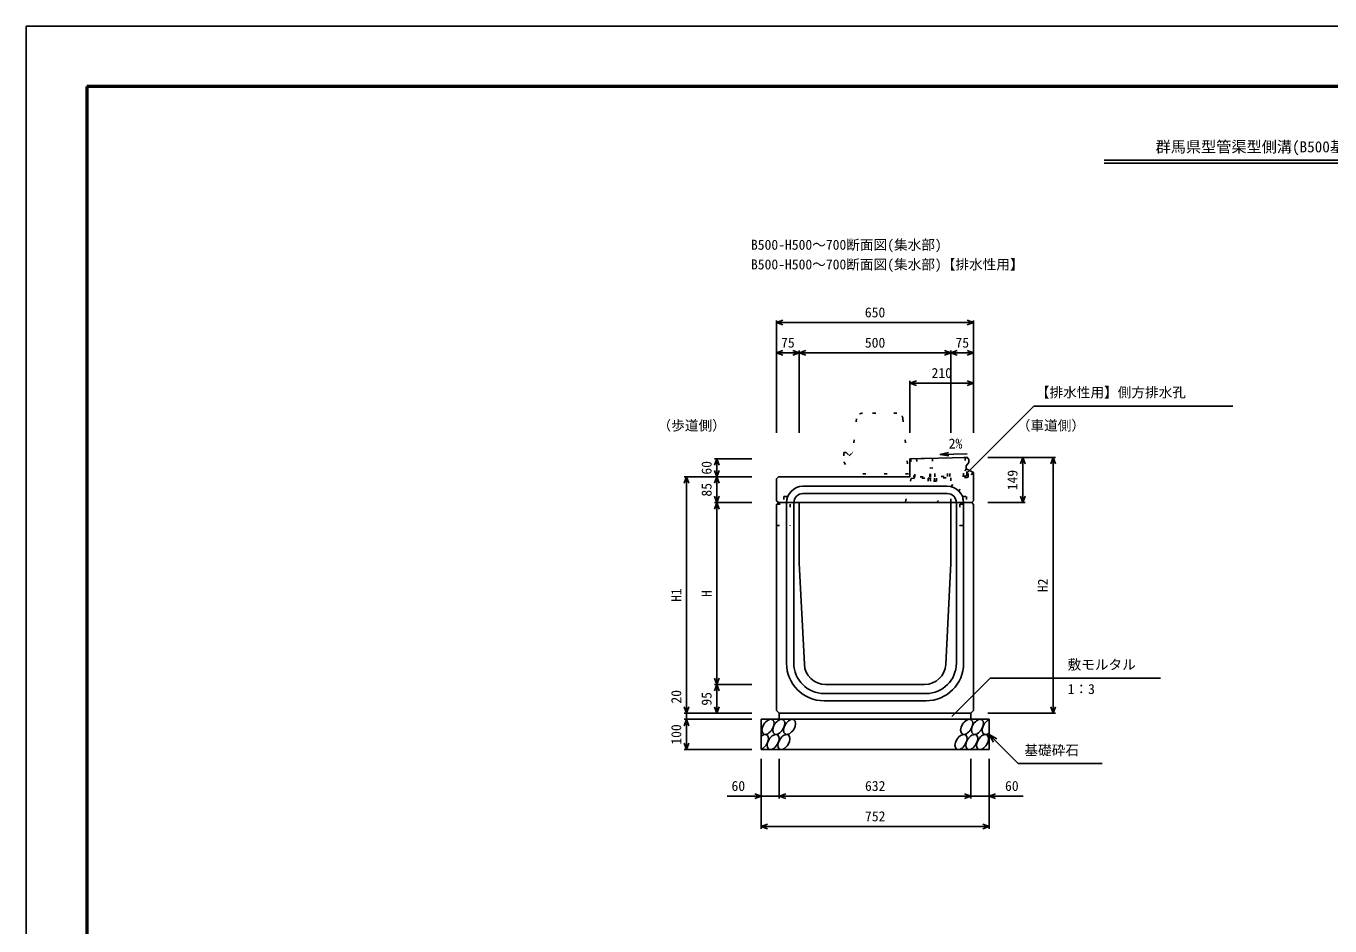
# Model space of a CAD drawing. Units: millimetres, scale not verified. Extents: x 4220 to 29420, y 5940 to 17820.
# Drawn here: x 4220 to 8520, y 8910 to 11880 of the extents above; entities that cross this region are included whole.
import ezdxf
from ezdxf.enums import TextEntityAlignment as Align

# ---------------------------------------------------------------- set-up
doc = ezdxf.new("R2010")
doc.units = ezdxf.units.MM
doc.header["$LTSCALE"] = 40
doc.linetypes.add('DOTTED', pattern=[1.75, 0.25, -1.5])
for name, color, linetype, lineweight in [('Defpoints_3', 5, 'Continuous', 25), ('DIM', 7, 'Continuous', 25), ('HATCH', 6, 'Continuous', 25), ('OUTLINE', 3, 'Continuous', 25), ('OUTLINE2', 4, 'Continuous', 25), ('TXT', 7, 'Continuous', 25), ('WAKU', 3, 'Continuous', 50)]:
    doc.layers.add(name, color=color, linetype=linetype, lineweight=lineweight)
doc.styles.add('ＭＳ ゴシック', font='')
doc.styles.get('ＭＳ ゴシック').set_extended_font_data('MS Gothic')

msp = doc.modelspace()

# ---------------------------------------------------------------- linework, layer by layer
at = {"layer": 'Defpoints_3'}
for p, q in [((12620, 11880), (4220, 11880)), ((4220, 11880), (4220, 5940))]:
    msp.add_line(p, q, dxfattribs=at)
at = {"layer": 'DIM'}
for p, q in [((6695, 10901.2), (6716.14, 10908.89)), ((6695, 10908.7), (6695, 10537.06)), ((7345, 10901.2), (6695, 10901.2)), ((6716.14, 10893.5), (6695, 10901.2)), ((7323.86, 10908.89), (7345, 10901.2)), ((7345, 10901.2), (7323.86, 10893.5)), ((7345, 10908.7), (7345, 10537.06)), ((6716.14, 10808.89), (6695, 10801.2)), ((6770, 10801.2), (6695, 10801.2)), ((6695, 10801.2), (6716.14, 10793.5)), ((6748.86, 10808.89), (6770, 10801.2)), ((6770, 10801.2), (6748.86, 10793.5)), ((6770, 10801.2), (6791.14, 10808.89)), ((6770, 10808.7), (6770, 10537.06)), ((6770, 10801.2), (7270, 10801.2)), ((6791.14, 10793.5), (6770, 10801.2)), ((7248.86, 10808.89), (7270, 10801.2)), ((7270, 10801.2), (7248.86, 10793.5)), ((7291.14, 10808.89), (7270, 10801.2)), ((7270, 10808.7), (7270, 10537.06)), ((7270, 10801.2), (7345, 10801.2)), ((7270, 10801.2), (7291.14, 10793.5)), ((7323.86, 10808.89), (7345, 10801.2)), ((7345, 10801.2), (7323.86, 10793.5)), ((7156.14, 10708.89), (7135, 10701.2)), ((7135, 10708.7), (7135, 10537.06)), ((7323.86, 10708.89), (7345, 10701.2)), ((7345, 10701.2), (7135, 10701.2)), ((7135, 10701.2), (7156.14, 10693.5)), ((7345, 10701.2), (7323.86, 10693.5)), ((7321.83, 10403.76), (7543.97, 10625.9)), ((7543.97, 10625.9), (8199.87, 10625.9)), ((6490.3, 10430.91), (6498, 10452.06)), ((6490.5, 10452.06), (6613, 10452.06)), ((6498, 10452.06), (6498, 10392.06)), ((6498, 10452.06), (6505.7, 10430.91)), ((7614.5, 10456.06), (7392, 10456.06)), ((7499.3, 10434.91), (7507, 10456.06)), ((7507, 10456.06), (7507, 10307.06)), ((7507, 10456.06), (7514.7, 10434.91)), ((7599.3, 10434.91), (7607, 10456.06)), ((7607, 10456.06), (7607, 9612.06)), ((7607, 10456.06), (7614.7, 10434.91)), ((6498, 10392.06), (6490.3, 10413.2)), ((6505.7, 10413.2), (6498, 10392.06)), ((6398, 10392.06), (6390.3, 10370.91)), ((6390.5, 10392.06), (6613, 10392.06)), ((6398, 10392.06), (6398, 9612.06)), ((6405.7, 10370.91), (6398, 10392.06)), ((6490.3, 10370.91), (6498, 10392.06)), ((6498, 10307.06), (6498, 10392.06)), ((6498, 10392.06), (6505.7, 10370.91)), ((6490.3, 10328.2), (6498, 10307.06)), ((6498, 10307.06), (6505.7, 10328.2)), ((7499.3, 10328.2), (7507, 10307.06)), ((7507, 10307.06), (7514.7, 10328.2)), ((6490.3, 10285.91), (6498, 10307.06)), ((6490.5, 10307.06), (6613, 10307.06)), ((6498, 10307.06), (6498, 9707.06)), ((6498, 10307.06), (6505.7, 10285.91)), ((7514.5, 10307.06), (7392, 10307.06)), ((6498, 9707.06), (6490.3, 9728.2)), ((6505.7, 9728.2), (6498, 9707.06)), ((7273.11, 9601.25), (7399.34, 9727.48)), ((7399.34, 9727.48), (7960.81, 9727.48)), ((6490.3, 9685.91), (6498, 9707.06)), ((6490.5, 9707.06), (6613, 9707.06)), ((6498, 9707.06), (6498, 9612.06)), ((6498, 9707.06), (6505.7, 9685.91)), ((6398, 9612.06), (6390.3, 9633.2)), ((6405.7, 9633.2), (6398, 9612.06)), ((6498, 9612.06), (6490.3, 9633.2)), ((6505.7, 9633.2), (6498, 9612.06)), ((7599.3, 9633.2), (7607, 9612.06)), ((7607, 9612.06), (7614.7, 9633.2)), ((6398, 9592.06), (6390.3, 9570.91)), ((6390.5, 9612.06), (6613, 9612.06)), ((6390.5, 9592.06), (6613, 9592.06)), ((6398, 9612.06), (6398, 9592.06)), ((6398, 9592.06), (6398, 9492.06)), ((6405.7, 9570.91), (6398, 9592.06)), ((7614.5, 9612.06), (7392, 9612.06)), ((6398, 9492.06), (6390.3, 9513.2)), ((6405.7, 9513.2), (6398, 9492.06)), ((7396, 9542.06), (7491.76, 9446.3)), ((7396, 9542.06), (7421.98, 9527.06)), ((7396, 9542.06), (7411, 9516.08)), ((6390.5, 9492.06), (6613, 9492.06)), ((6644, 9230.69), (6644, 9462.06)), ((6704, 9330.69), (6704, 9462.06)), ((7336, 9330.69), (7336, 9462.06)), ((7396, 9230.69), (7396, 9462.06)), ((7491.76, 9446.3), (7769.31, 9446.3)), ((6644, 9338.19), (6532.21, 9338.19)), ((6622.86, 9345.89), (6644, 9338.19)), ((6644, 9338.19), (6622.86, 9330.5)), ((6644, 9338.19), (6704, 9338.19)), ((6704, 9338.19), (6725.14, 9345.89)), ((6704, 9338.19), (7336, 9338.19)), ((6725.14, 9330.5), (6704, 9338.19)), ((7314.86, 9345.89), (7336, 9338.19)), ((7336, 9338.19), (7314.86, 9330.5)), ((7396, 9338.19), (7336, 9338.19)), ((7417.14, 9345.89), (7396, 9338.19)), ((7396, 9338.19), (7507.79, 9338.19)), ((7396, 9338.19), (7417.14, 9330.5)), ((6644, 9238.19), (6665.14, 9245.89)), ((7374.86, 9245.89), (7396, 9238.19)), ((6644, 9238.19), (7396, 9238.19)), ((6665.14, 9230.5), (6644, 9238.19)), ((7396, 9238.19), (7374.86, 9230.5))]:
    msp.add_line(p, q, dxfattribs=at)
at = {"layer": 'HATCH', "linetype": 'DOTTED'}
for p, q in [((7146, 10452.28), (7138, 10452.11)), ((7138, 10452.11), (7139.34, 10387.13)), ((7322.46, 10455.92), (7146, 10452.28)), ((7148.35, 10386.81), (7147, 10452.3)), ((7151.25, 10391.38), (7150, 10452.36)), ((7157, 10452.51), (7158.25, 10391.52)), ((7203.24, 10392.45), (7201.99, 10453.43)), ((7208.98, 10453.58), (7210.24, 10392.59)), ((7259.23, 10393.6), (7257.97, 10454.59)), ((7266.23, 10393.75), (7264.97, 10454.73)), ((7311.22, 10394.67), (7309.96, 10455.66)), ((7316.96, 10455.8), (7318.22, 10394.82)), ((7321.46, 10455.9), (7325.96, 10455.99)), ((7322.63, 10399.41), (7321.46, 10455.9)), ((7327.25, 10393.5), (7325.96, 10455.99)), ((7200.28, 10421.39), (7216.27, 10421.72)), ((7200.87, 10392.4), (7200.28, 10421.39)), ((7216.87, 10392.73), (7216.27, 10421.72)), ((7139.34, 10387.13), (7148.34, 10387.31)), ((7318.22, 10394.82), (7148.26, 10391.31)), ((7324.31, 10390.44), (7148.35, 10386.81)), ((7195.11, 10387.78), (7222.82, 10388.35)), ((7195.32, 10377.78), (7195.11, 10387.78)), ((7223.03, 10378.35), (7195.32, 10377.78)), ((7202.04, 10387.92), (7202.24, 10377.92)), ((7215.89, 10388.21), (7216.1, 10378.21)), ((7222.82, 10388.35), (7223.03, 10378.35))]:
    msp.add_line(p, q, dxfattribs=at)
for centre, radius in [((7318.13, 10399.32), 4.5), ((7324.25, 10393.44), 3)]:
    msp.add_arc(centre, radius, 271.18119, 1.18119, dxfattribs=at)
at = {"layer": 'HATCH'}
for centre in [(6666.89, 9567.06), (6702.37, 9567.06), (6737.84, 9567.06), (7322.05, 9567.06), (7357.52, 9567.06), (6683.77, 9517.06), (6719.25, 9517.06), (7303.45, 9517.06), (7338.93, 9517.06), (7374.41, 9517.06)]:
    msp.add_ellipse(centre, major_axis=(14.54, 23.54), ratio=0.5792, dxfattribs=at)
for centre, start_param, end_param in [((7393, 9567.06), 0.6666252, 4.1103269), ((6648.3, 9517.06), 3.7419964, 7.318141)]:
    msp.add_ellipse(centre, major_axis=(14.54, 23.54), ratio=0.5792, start_param=start_param, end_param=end_param, dxfattribs=at)
at = {"layer": 'OUTLINE', "linetype": 'DOTTED'}
for p, q in [((6958.19, 10584.01), (6947, 10472.06)), ((7091.9, 10602.06), (6978.1, 10602.06)), ((7111.8, 10584.05), (7130, 10402.06)), ((6917, 10472.06), (6917, 10442.06)), ((6917, 10472.06), (6925, 10472.06)), ((6925, 10472.06), (6935, 10462.06)), ((6935, 10462.06), (6945, 10472.06)), ((6945, 10472.06), (6947, 10472.06)), ((6917, 10442.06), (6940, 10402.06)), ((7130, 10402.06), (6940, 10402.06))]:
    msp.add_line(p, q, dxfattribs=at)
at = {"layer": 'OUTLINE'}
for p, q in [((7323, 10455.93), (7135, 10452.06)), ((7135, 10452.06), (7135, 10392.06)), ((7323, 10455.93), (7329, 10450.06)), ((7329, 10450.06), (7329, 10439.06)), ((7320, 10429.06), (7329, 10439.06)), ((7320, 10429.06), (7320, 10419.06)), ((7320, 10419.06), (7345, 10406.06)), ((7345, 10313.06), (7345, 10406.06)), ((6695, 10386.06), (6701, 10392.06)), ((6695, 10386.06), (6695, 10313.06)), ((6701, 10392.06), (7135, 10392.06)), ((6695, 10313.06), (6701, 10307.06)), ((6695, 10301.06), (6701, 10307.06)), ((6695, 9621.06), (6695, 10301.06)), ((7339, 10307.06), (6701, 10307.06)), ((6770, 10307.06), (6770, 10107.06)), ((7270, 10307.06), (7270, 10107.06)), ((7339, 10307.06), (7345, 10313.06)), ((7339, 10307.06), (7345, 10301.06)), ((7345, 10301.06), (7345, 9621.06)), ((6770, 10107.06), (6786.67, 9773.56)), ((7270, 10107.06), (7253.33, 9773.56)), ((7183.41, 9707.06), (6856.59, 9707.06)), ((6644, 9592.06), (7396, 9592.06)), ((6644, 9492.06), (6644, 9592.06)), ((6695, 9621.06), (6704, 9612.06)), ((7336, 9612.06), (6704, 9612.06)), ((6704, 9612.06), (6704, 9592.06)), ((7336, 9612.06), (7345, 9621.06)), ((7336, 9612.06), (7336, 9592.06)), ((7396, 9492.06), (7396, 9592.06)), ((6644, 9492.06), (7396, 9492.06))]:
    msp.add_line(p, q, dxfattribs=at)
at = {"layer": 'OUTLINE', "linetype": 'DOTTED'}
for centre, start, end in [((6978.1, 10582.06), 90, 174.40835), ((7091.9, 10582.06), 4.08463, 90)]:
    msp.add_arc(centre, 20, start, end, dxfattribs=at)
at = {"layer": 'OUTLINE'}
for centre, start, end in [((6856.59, 9777.06), 182.86241, 270), ((7183.41, 9777.06), 270, 356.75146)]:
    msp.add_arc(centre, 70, start, end, dxfattribs=at)
at = {"layer": 'OUTLINE2', "linetype": 'DOTTED'}
for p, q in [((7222.91, 10307.06), (7321.46, 10418.3)), ((7343.39, 10406.89), (7265.93, 10307.06)), ((7139.33, 10387.63), (7120, 10307.06)), ((7270, 10389.32), (7270, 10307.06)), ((6718.5, 10327.56), (6730.5, 10327.56)), ((6718.5, 10327.56), (6718.5, 10302.56)), ((6730.5, 10327.56), (6730.5, 10302.56)), ((7309.5, 10327.56), (7321.5, 10327.56)), ((7309.5, 10327.56), (7309.5, 10302.56)), ((7321.5, 10327.56), (7321.5, 10302.56)), ((6696.5, 10302.56), (6740, 10302.56)), ((6740, 10302.56), (6740, 10232.06)), ((7299.45, 10302.56), (7343.5, 10302.56)), ((7299.45, 10302.56), (7299.45, 10232.06)), ((6695, 10232.06), (6740, 10232.06)), ((7299.45, 10232.06), (7344.45, 10232.06))]:
    msp.add_line(p, q, dxfattribs=at)
at = {"layer": 'OUTLINE2'}
for p, q in [((6782, 10361.06), (7258, 10361.06)), ((6782, 10337.06), (7258, 10337.06)), ((6728, 10307.06), (6728, 9777.06)), ((6752, 10307.06), (6752, 9777.06)), ((7288, 10307.06), (7288, 9777.06)), ((7312, 10307.06), (7312, 9777.06)), ((7188, 9677.06), (6852, 9677.06)), ((7188, 9653.06), (6852, 9653.06))]:
    msp.add_line(p, q, dxfattribs=at)
for centre, radius, start, end in [((6782, 10307.06), 54, 90, 180), ((6782, 10307.06), 30, 90, 180), ((7258, 10307.06), 54, 0, 90), ((7258, 10307.06), 30, 0, 90), ((6852, 9777.06), 124, 180, 270), ((6852, 9777.06), 100, 180, 270), ((7188, 9777.06), 100, 270, 0), ((7188, 9777.06), 124, 270, 0)]:
    msp.add_arc(centre, radius, start, end, dxfattribs=at)
at = {"layer": 'TXT'}
for p, q in [((7775.82, 11437.2), (9064.18, 11437.2)), ((7775.82, 11427.6), (9064.18, 11427.6)), ((7233.17, 10466.5), (7262.61, 10472.27)), ((7323.59, 10468.22), (7233.17, 10466.5)), ((7233.17, 10466.5), (7262.81, 10461.85))]:
    msp.add_line(p, q, dxfattribs=at)
at = {"layer": 'WAKU'}
for p, q in [((12420, 11680), (4420, 11680)), ((4420, 11680), (4420, 6140))]:
    msp.add_line(p, q, dxfattribs=at)

# ---------------------------------------------------------------- texts
at = {"layer": 'DIM', "style": 'ＭＳ ゴシック'}
for s, p in [('650', (6986.25, 10908.7)), ('75', (6710, 10808.7)), ('500', (6986.25, 10808.7)), ('75', (7285, 10808.7)), ('210', (7206.25, 10708.7)), ('【排水性用】側方排水孔', (7550.16, 10644.64)), ('（歩道側）', (6302.61, 10535.35)), ('（車道側）', (7487.43, 10535.35)), ('敷モルタル', (7654.94, 9746.22)), ('1：3', (7654.94, 9665.53)), ('基礎砕石', (7512.32, 9463.47)), ('60', (6546.5, 9345.69)), ('632', (6986.78, 9345.69)), ('60', (7448.5, 9345.69)), ('752', (6986.78, 9245.69))]:
    msp.add_text(s, height=32.99, dxfattribs=at).set_placement(p, align=Align.BOTTOM_LEFT)
for s, p in [('60', (6490.5, 10399.56)), ('149', (7499.5, 10347.81)), ('85', (6490.5, 10327.06)), ('H1', (6390.5, 9979.56)), ('H2', (7599.5, 10011.56)), ('H', (6490.5, 9995.81)), ('20', (6390.5, 9643.87)), ('95', (6490.5, 9637.06)), ('100', (6390.5, 9508.31))]:
    msp.add_text(s, height=32.99, rotation=90, dxfattribs=at).set_placement(p, align=Align.BOTTOM_LEFT)
at = {"layer": 'TXT', "style": 'ＭＳ ゴシック'}
for s, height, p in [('群馬県型管渠型側溝(B500基本型・集水部)', 36.66, (7945, 11452.2)), ('B500-H500～700断面図(集水部)', 32.99, (6610.66, 11131.8)), ('B500-H500～700断面図(集水部)【排水性用】', 32.99, (6610.66, 11066.93)), ('2%', 32.99, (7262.74, 10475.83))]:
    msp.add_text(s, height=height, dxfattribs=at).set_placement(p, align=Align.BOTTOM_LEFT)

doc.saveas('drawing.dxf')
